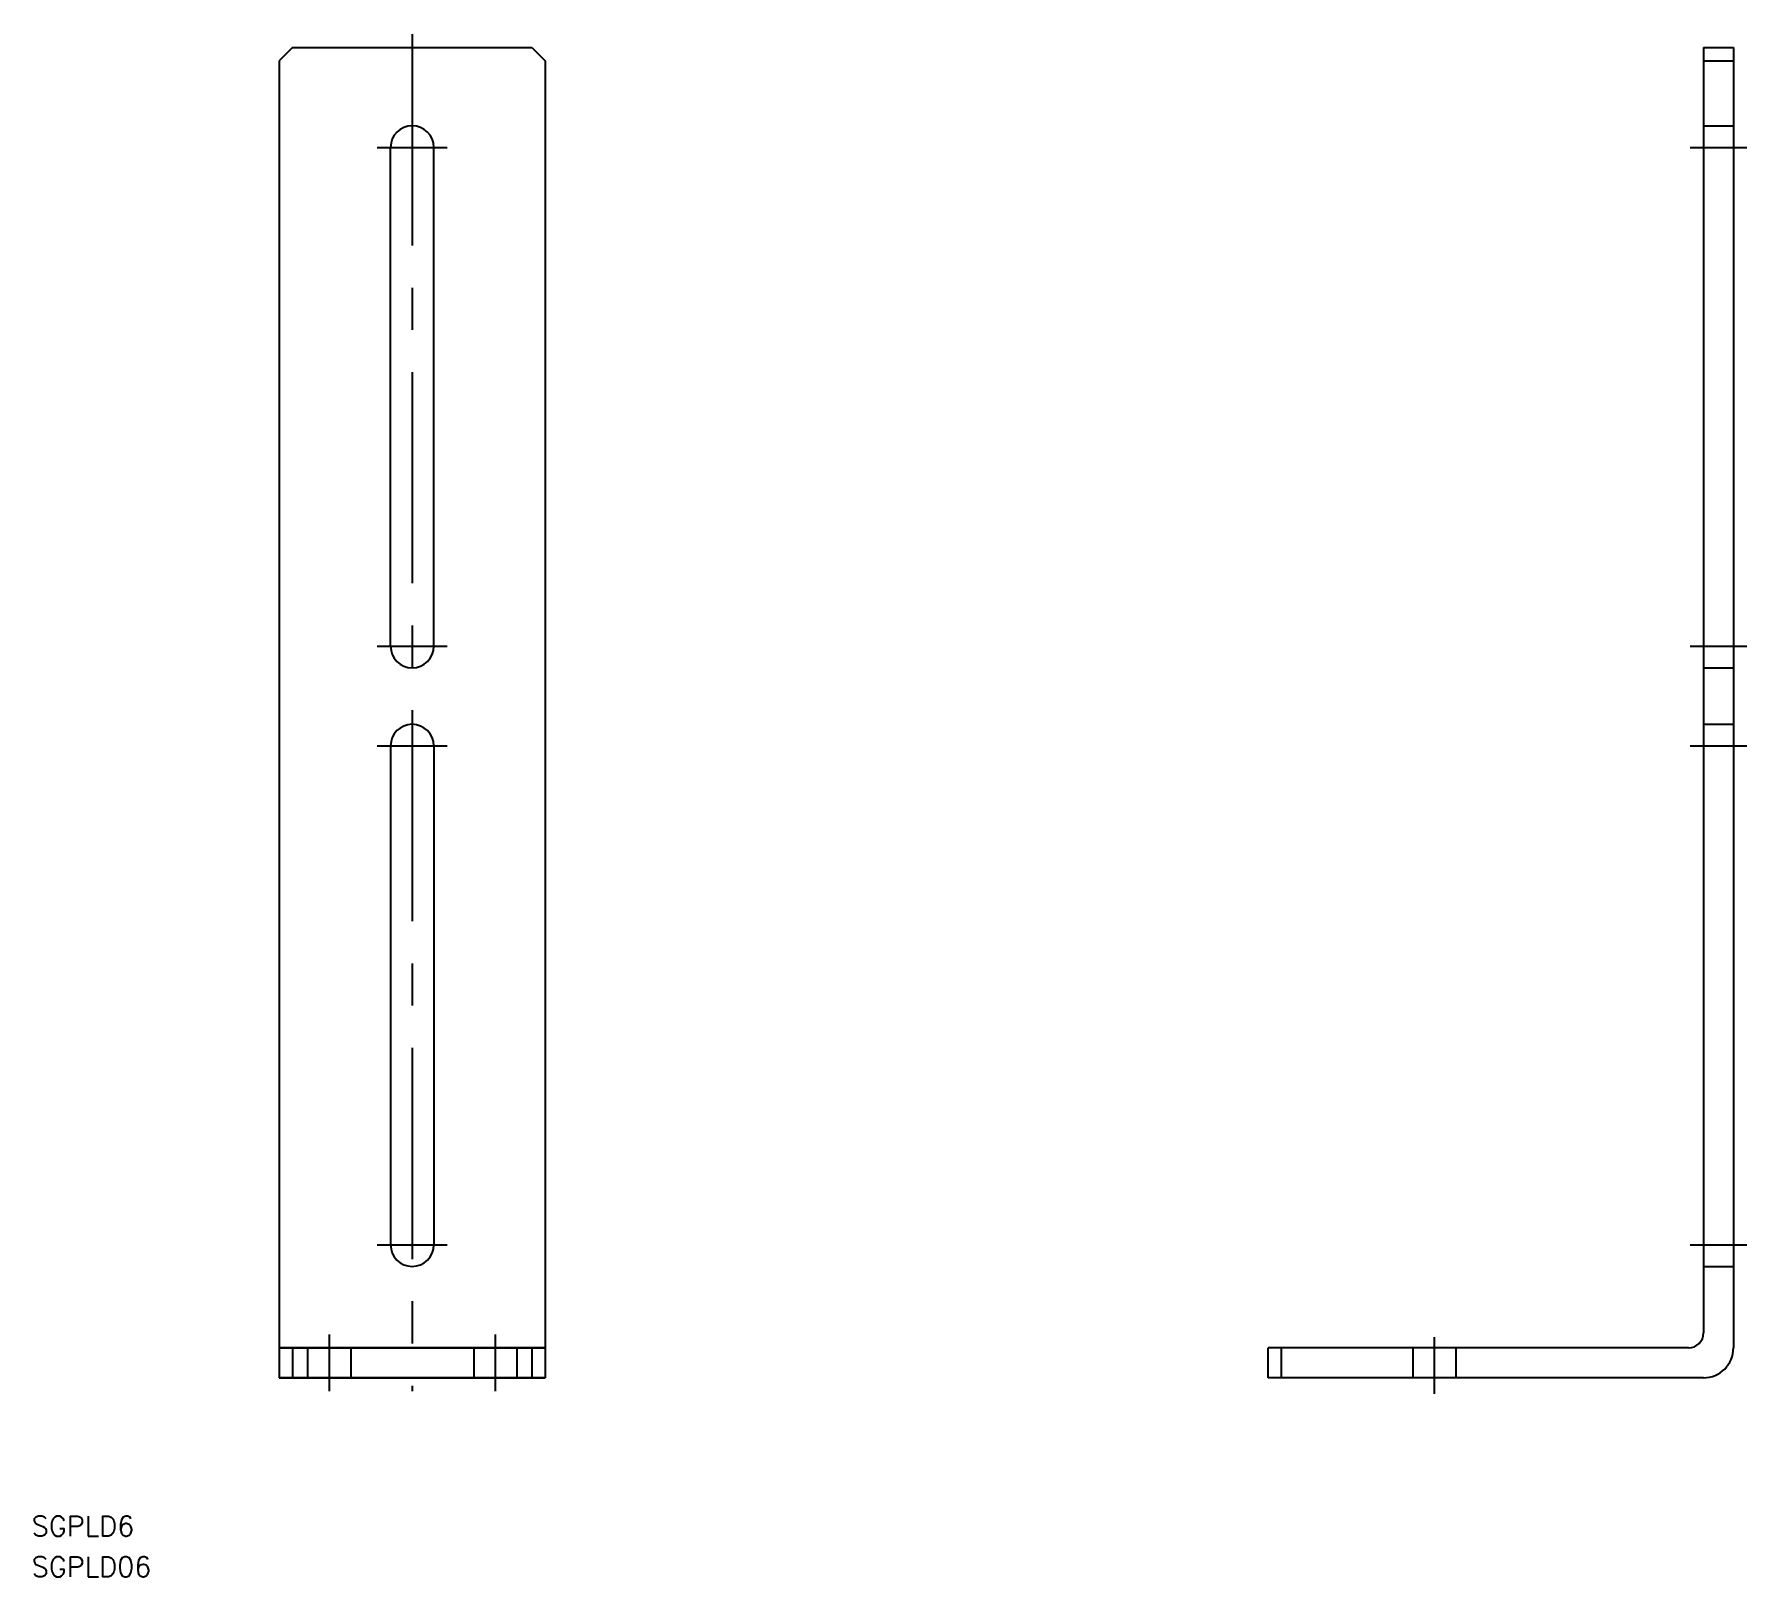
# Model space of a CAD drawing. Extents: x -57 to 201, y -30 to 202.
import ezdxf

# ---------------------------------------------------------------- set-up
doc = ezdxf.new("R2010")
doc.units = 0
doc.linetypes.add('CENTER', pattern=[50.8, 31.75, -6.35, 6.35, -6.35])
doc.linetypes.add('DASHED', pattern=[19.05, 12.7, -6.35])
doc.layers.get('0').update_dxf_attribs({"linetype": 'CONTINUOUS'})
doc.layers.add('CENTER', color=1, linetype='CENTER')
doc.styles.get("Standard").update_dxf_attribs({"font": 'txt.shx', "height": 3, "bigfont": 'bigfont.shx'})

msp = doc.modelspace()

# ---------------------------------------------------------------- linework, layer by layer
at = {"color": 7, "linetype": 'CONTINUOUS'}
for p, q in [((-18, 200), (-20, 198)), ((-18, 200), (18, 200)), ((18, 200), (20, 198)), ((194.25, 200), (194.25, 6.75)), ((194.25, 200), (198.75, 200)), ((198.75, 200), (198.75, 4.5)), ((-20, 198), (-20, 0)), ((20, 198), (20, 0)), ((194.25, 198), (198.75, 198)), ((-3.25, 110), (-3.25, 185)), ((3.25, 110), (3.25, 185)), ((-3.25, 95), (-3.25, 20)), ((3.25, 95), (3.25, 20)), ((20, 4.5), (-20, 4.5)), ((-20, 4.5), (20, 4.5)), ((-18, 4.5), (-18, 0)), ((18, 4.5), (18, 0)), ((192, 4.5), (128.75, 4.5)), ((128.75, 0), (128.75, 4.5)), ((130.75, 0), (130.75, 4.5)), ((20, 0), (-20, 0)), ((-20, 0), (20, 0)), ((194.25, 0), (128.75, 0))]:
    msp.add_line(p, q, dxfattribs=at)
at = {"color": 3, "linetype": 'DASHED'}
for p, q in [((194.25, 188.25), (198.75, 188.25)), ((194.25, 106.75), (198.75, 106.75)), ((194.25, 98.25), (198.75, 98.25)), ((194.25, 16.75), (198.75, 16.75)), ((-15.75, 4.5), (-15.75, 0)), ((-9.25, 4.5), (-9.25, 0)), ((9.25, 4.5), (9.25, 0)), ((15.75, 4.5), (15.75, 0)), ((150.5, 4.5), (150.5, 0)), ((157, 4.5), (157, 0))]:
    msp.add_line(p, q, dxfattribs=at)
at = {"color": 7, "linetype": 'CONTINUOUS'}
for centre, radius, start, end in [((0, 185), 3.25, 0, 180), ((0, 110), 3.25, 180, 0), ((0, 95), 3.25, 0, 180), ((0, 20), 3.25, 180, 0), ((192, 6.75), 2.25, 270, 0), ((194.25, 4.5), 4.5, 270, 0)]:
    msp.add_arc(centre, radius, start, end, dxfattribs=at)
at = {"layer": 'CENTER', "color": 1, "linetype": 'CENTER'}
for p, q in [((0, 202), (0, -2)), ((-5.25, 185), (5.25, 185)), ((192.25, 185), (200.75, 185)), ((-5.25, 110), (5.25, 110)), ((192.25, 110), (200.75, 110)), ((-5.25, 95), (5.25, 95)), ((192.25, 95), (200.75, 95)), ((-5.25, 20), (5.25, 20)), ((192.25, 20), (200.75, 20)), ((-12.5, 6.5), (-12.5, -2)), ((12.5, 6.5), (12.5, -2)), ((153.75, 6.09), (153.75, -2.4))]:
    msp.add_line(p, q, dxfattribs=at)

# ---------------------------------------------------------------- texts
at = {"color": 7, "linetype": 'CONTINUOUS'}
for s, p in [('SGPLD6', (-57.24, -23.79)), ('SGPLD06', (-57.24, -29.91))]:
    msp.add_text(s, height=3, dxfattribs=at).set_placement(p)

doc.saveas('drawing.dxf')
